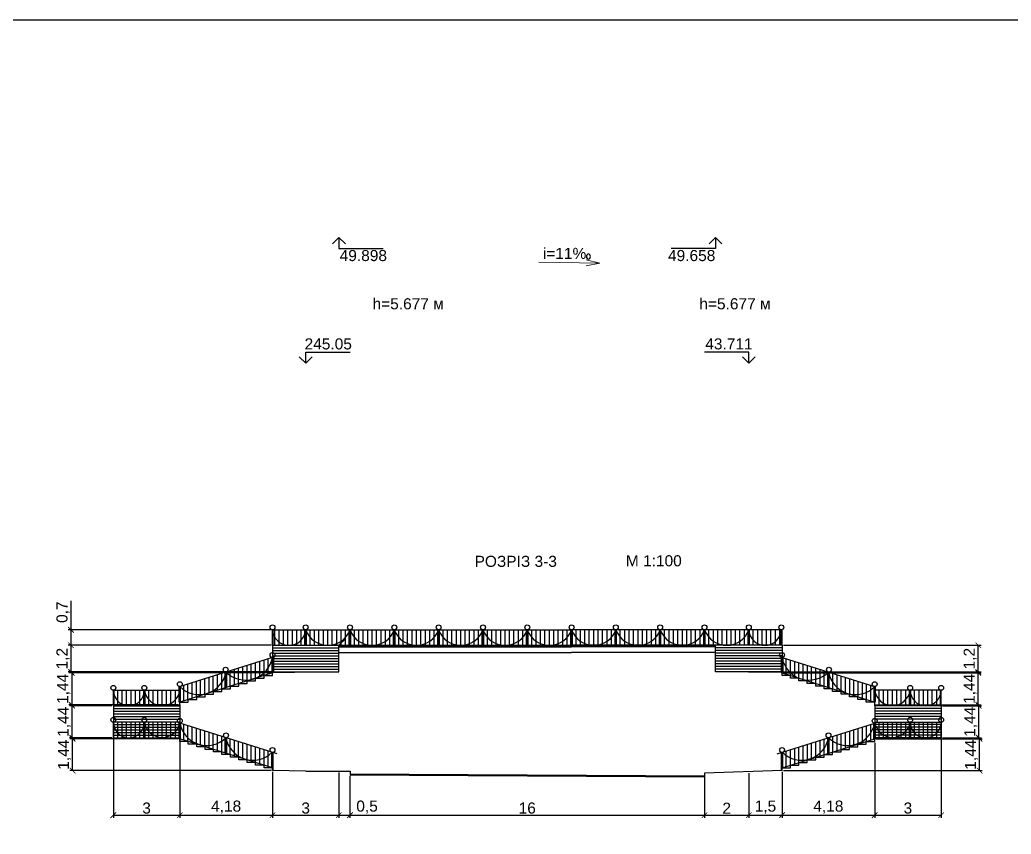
# Model space of a CAD drawing. Header units: millimetres. Extents: x -2825 to 30098, y -1816 to 5947.
# Drawn here: x -1424.35 to -1379.61, y -795.37 to -758.62 of the extents above; entities that cross this region are included whole.
import ezdxf

# ---------------------------------------------------------------- set-up
doc = ezdxf.new("R2010")
doc.units = ezdxf.units.MM
for name, color, linetype, lineweight in [('RAZMERU', 7, 'Continuous', 15), ('вертикалка', 200, 'Continuous', 9), ('Отметки', 90, 'Continuous', 25)]:
    doc.layers.add(name, color=color, linetype=linetype, lineweight=lineweight)
doc.styles.get("Standard").update_dxf_attribs({"font": 'arial.ttf'})
doc.dimstyles.new('Переход', dxfattribs={"dimscale": 0.1, "dimtxt": 5, "dimasz": 2.5, "dimexe": 1.25, "dimexo": 0.625, "dimtad": 1, "dimtxsty": 'Standard', "dimblk": 'ARCHTICK', "dimcen": 2.5, "dimadec": 0, "dimazin": 0, "dimtfac": 1, "dimtmove": 0, "dimatfit": 3, "dimldrblk": 'ARCHTICK', "dimfxl": 1, "dimarcsym": 0})

# ---------------------------------------------------------------- blocks, each defined once
blk = doc.blocks.new('21')
blk.add_lwpolyline([(0, 0), (0, 700)])
blk = doc.blocks.new('_ArchTick')
at = {"color": 0, "linetype": 'ByBlock', "const_width": 0.15}
blk.add_lwpolyline([(-0.5, -0.5), (0.5, 0.5)], dxfattribs=at)
blk = doc.blocks.new('*D659')
at = {"layer": 'Defpoints', "color": 0, "transparency": 16777216}
for p in [(-1417.128, -790.06), (-1420.128, -791.02), (-1417.128, -794.515)]:
    blk.add_point(p, dxfattribs=at)
at = {"layer": 'RAZMERU', "color": 0, "lineweight": -2, "transparency": 16777216}
for p, q in [((-1417.128, -790.122), (-1417.128, -794.64)), ((-1420.128, -791.082), (-1420.128, -794.64)), ((-1420.128, -794.515), (-1417.128, -794.515))]:
    blk.add_line(p, q, dxfattribs=at)
at = {"layer": 'RAZMERU', "color": 0, "lineweight": -2, "transparency": 16777216, "xscale": 0.25, "yscale": 0.25, "zscale": 0.25, "rotation": 180}
blk.add_blockref('_ArchTick', (-1420.128, -794.515), dxfattribs=at)
at = {"layer": 'RAZMERU', "color": 0, "lineweight": -2, "transparency": 16777216, "xscale": 0.25, "yscale": 0.25, "zscale": 0.25}
blk.add_blockref('_ArchTick', (-1417.128, -794.515), dxfattribs=at)
at = {"layer": 'RAZMERU', "color": 0, "transparency": 16777216, "insert": (-1418.628, -794.197), "char_height": 0.5, "attachment_point": 5}
blk.add_mtext('3', dxfattribs=at)
blk = doc.blocks.new('*D660')
at = {"layer": 'Defpoints', "color": 0, "transparency": 16777216}
for p in [(-1417.128, -790.06), (-1412.948, -792.505), (-1412.948, -794.515)]:
    blk.add_point(p, dxfattribs=at)
at = {"layer": 'RAZMERU', "color": 0, "lineweight": -2, "transparency": 16777216}
for p, q in [((-1417.128, -790.122), (-1417.128, -794.64)), ((-1412.948, -792.567), (-1412.948, -794.64)), ((-1417.128, -794.515), (-1412.948, -794.515))]:
    blk.add_line(p, q, dxfattribs=at)
at = {"layer": 'RAZMERU', "color": 0, "lineweight": -2, "transparency": 16777216, "xscale": 0.25, "yscale": 0.25, "zscale": 0.25, "rotation": 180}
blk.add_blockref('_ArchTick', (-1417.128, -794.515), dxfattribs=at)
at = {"layer": 'RAZMERU', "color": 0, "lineweight": -2, "transparency": 16777216, "xscale": 0.25, "yscale": 0.25, "zscale": 0.25}
blk.add_blockref('_ArchTick', (-1412.948, -794.515), dxfattribs=at)
at = {"layer": 'RAZMERU', "color": 0, "transparency": 16777216, "insert": (-1415.038, -794.152), "char_height": 0.5, "attachment_point": 5}
blk.add_mtext('4,18', dxfattribs=at)
blk = doc.blocks.new('*D661')
at = {"layer": 'Defpoints', "color": 0, "transparency": 16777216}
for p in [(-1412.948, -792.505), (-1409.948, -792.527), (-1409.948, -794.515)]:
    blk.add_point(p, dxfattribs=at)
at = {"layer": 'RAZMERU', "color": 0, "lineweight": -2, "transparency": 16777216}
for p, q in [((-1412.948, -792.567), (-1412.948, -794.64)), ((-1409.948, -792.59), (-1409.948, -794.64)), ((-1412.948, -794.515), (-1409.948, -794.515))]:
    blk.add_line(p, q, dxfattribs=at)
at = {"layer": 'RAZMERU', "color": 0, "lineweight": -2, "transparency": 16777216, "xscale": 0.25, "yscale": 0.25, "zscale": 0.25, "rotation": 180}
blk.add_blockref('_ArchTick', (-1412.948, -794.515), dxfattribs=at)
at = {"layer": 'RAZMERU', "color": 0, "lineweight": -2, "transparency": 16777216, "xscale": 0.25, "yscale": 0.25, "zscale": 0.25}
blk.add_blockref('_ArchTick', (-1409.948, -794.515), dxfattribs=at)
at = {"layer": 'RAZMERU', "color": 0, "transparency": 16777216, "insert": (-1411.448, -794.197), "char_height": 0.5, "attachment_point": 5}
blk.add_mtext('3', dxfattribs=at)
blk = doc.blocks.new('*D662')
at = {"layer": 'Defpoints', "color": 0, "transparency": 16777216}
for p in [(-1409.948, -792.527), (-1409.448, -792.677), (-1409.448, -794.515)]:
    blk.add_point(p, dxfattribs=at)
at = {"layer": 'RAZMERU', "color": 0, "lineweight": -2, "transparency": 16777216}
for p, q in [((-1409.948, -792.59), (-1409.948, -794.64)), ((-1409.448, -792.74), (-1409.448, -794.64)), ((-1409.948, -794.515), (-1409.448, -794.515)), ((-1409.448, -794.515), (-1408.159, -794.515))]:
    blk.add_line(p, q, dxfattribs=at)
at = {"layer": 'RAZMERU', "color": 0, "lineweight": -2, "transparency": 16777216, "xscale": 0.25, "yscale": 0.25, "zscale": 0.25, "rotation": 180}
blk.add_blockref('_ArchTick', (-1409.948, -794.515), dxfattribs=at)
at = {"layer": 'RAZMERU', "color": 0, "lineweight": -2, "transparency": 16777216, "xscale": 0.25, "yscale": 0.25, "zscale": 0.25}
blk.add_blockref('_ArchTick', (-1409.448, -794.515), dxfattribs=at)
at = {"layer": 'RAZMERU', "color": 0, "transparency": 16777216, "insert": (-1408.678, -794.152), "char_height": 0.5, "attachment_point": 5}
blk.add_mtext('0,5', dxfattribs=at)
blk = doc.blocks.new('*D663')
at = {"layer": 'Defpoints', "color": 0, "transparency": 16777216}
for p in [(-1409.448, -792.677), (-1393.448, -792.824), (-1393.448, -794.515)]:
    blk.add_point(p, dxfattribs=at)
at = {"layer": 'RAZMERU', "color": 0, "lineweight": -2, "transparency": 16777216}
for p, q in [((-1409.448, -792.74), (-1409.448, -794.64)), ((-1393.448, -792.886), (-1393.448, -794.64)), ((-1409.448, -794.515), (-1393.448, -794.515))]:
    blk.add_line(p, q, dxfattribs=at)
at = {"layer": 'RAZMERU', "color": 0, "lineweight": -2, "transparency": 16777216, "xscale": 0.25, "yscale": 0.25, "zscale": 0.25, "rotation": 180}
blk.add_blockref('_ArchTick', (-1409.448, -794.515), dxfattribs=at)
at = {"layer": 'RAZMERU', "color": 0, "lineweight": -2, "transparency": 16777216, "xscale": 0.25, "yscale": 0.25, "zscale": 0.25}
blk.add_blockref('_ArchTick', (-1393.448, -794.515), dxfattribs=at)
at = {"layer": 'RAZMERU', "color": 0, "transparency": 16777216, "insert": (-1401.448, -794.197), "char_height": 0.5, "attachment_point": 5}
blk.add_mtext('16', dxfattribs=at)
blk = doc.blocks.new('*D664')
at = {"layer": 'Defpoints', "color": 0, "transparency": 16777216}
for p in [(-1393.448, -792.622), (-1391.448, -792.555), (-1391.448, -794.515)]:
    blk.add_point(p, dxfattribs=at)
at = {"layer": 'RAZMERU', "color": 0, "lineweight": -2, "transparency": 16777216}
for p, q in [((-1393.448, -792.685), (-1393.448, -794.64)), ((-1391.448, -792.617), (-1391.448, -794.64)), ((-1393.448, -794.515), (-1391.448, -794.515))]:
    blk.add_line(p, q, dxfattribs=at)
at = {"layer": 'RAZMERU', "color": 0, "lineweight": -2, "transparency": 16777216, "xscale": 0.25, "yscale": 0.25, "zscale": 0.25, "rotation": 180}
blk.add_blockref('_ArchTick', (-1393.448, -794.515), dxfattribs=at)
at = {"layer": 'RAZMERU', "color": 0, "lineweight": -2, "transparency": 16777216, "xscale": 0.25, "yscale": 0.25, "zscale": 0.25}
blk.add_blockref('_ArchTick', (-1391.448, -794.515), dxfattribs=at)
at = {"layer": 'RAZMERU', "color": 0, "transparency": 16777216, "insert": (-1392.448, -794.201), "char_height": 0.5, "attachment_point": 5}
blk.add_mtext('2', dxfattribs=at)
blk = doc.blocks.new('*D665')
at = {"layer": 'Defpoints', "color": 0, "transparency": 16777216}
for p in [(-1385.768, -791.185), (-1389.948, -792.505), (-1385.768, -794.515)]:
    blk.add_point(p, dxfattribs=at)
at = {"layer": 'RAZMERU', "color": 0, "lineweight": -2, "transparency": 16777216}
for p, q in [((-1385.768, -791.247), (-1385.768, -794.64)), ((-1389.948, -792.567), (-1389.948, -794.64)), ((-1389.948, -794.515), (-1385.768, -794.515))]:
    blk.add_line(p, q, dxfattribs=at)
at = {"layer": 'RAZMERU', "color": 0, "lineweight": -2, "transparency": 16777216, "xscale": 0.25, "yscale": 0.25, "zscale": 0.25, "rotation": 180}
blk.add_blockref('_ArchTick', (-1389.948, -794.515), dxfattribs=at)
at = {"layer": 'RAZMERU', "color": 0, "lineweight": -2, "transparency": 16777216, "xscale": 0.25, "yscale": 0.25, "zscale": 0.25}
blk.add_blockref('_ArchTick', (-1385.768, -794.515), dxfattribs=at)
at = {"layer": 'RAZMERU', "color": 0, "transparency": 16777216, "insert": (-1387.858, -794.152), "char_height": 0.5, "attachment_point": 5}
blk.add_mtext('4,18', dxfattribs=at)
blk = doc.blocks.new('*D666')
at = {"layer": 'Defpoints', "color": 0, "transparency": 16777216}
for p in [(-1382.768, -791.02), (-1385.768, -791.185), (-1382.768, -794.515)]:
    blk.add_point(p, dxfattribs=at)
at = {"layer": 'RAZMERU', "color": 0, "lineweight": -2, "transparency": 16777216}
for p, q in [((-1385.768, -791.247), (-1385.768, -794.64)), ((-1382.768, -791.082), (-1382.768, -794.64)), ((-1385.768, -794.515), (-1382.768, -794.515))]:
    blk.add_line(p, q, dxfattribs=at)
at = {"layer": 'RAZMERU', "color": 0, "lineweight": -2, "transparency": 16777216, "xscale": 0.25, "yscale": 0.25, "zscale": 0.25, "rotation": 180}
blk.add_blockref('_ArchTick', (-1385.768, -794.515), dxfattribs=at)
at = {"layer": 'RAZMERU', "color": 0, "lineweight": -2, "transparency": 16777216, "xscale": 0.25, "yscale": 0.25, "zscale": 0.25}
blk.add_blockref('_ArchTick', (-1382.768, -794.515), dxfattribs=at)
at = {"layer": 'RAZMERU', "color": 0, "transparency": 16777216, "insert": (-1384.268, -794.197), "char_height": 0.5, "attachment_point": 5}
blk.add_mtext('3', dxfattribs=at)
blk = doc.blocks.new('*D667')
at = {"layer": 'Defpoints', "color": 0, "transparency": 16777216}
for p in [(-1421.969, -791.065), (-1417.128, -791.065), (-1412.948, -792.505)]:
    blk.add_point(p, dxfattribs=at)
at = {"layer": 'RAZMERU', "color": 0, "lineweight": -2, "transparency": 16777216}
for p, q in [((-1417.19, -791.065), (-1422.094, -791.065)), ((-1421.969, -792.505), (-1421.969, -791.065)), ((-1413.01, -792.505), (-1422.094, -792.505))]:
    blk.add_line(p, q, dxfattribs=at)
at = {"layer": 'RAZMERU', "color": 0, "lineweight": -2, "transparency": 16777216, "xscale": 0.25, "yscale": 0.25, "zscale": 0.25}
for p, rotation in [((-1421.969, -791.065), 90), ((-1421.969, -792.505), 270)]:
    blk.add_blockref('_ArchTick', p, dxfattribs=dict(at, rotation=rotation))
at = {"layer": 'RAZMERU', "color": 0, "transparency": 16777216, "insert": (-1422.332, -791.785), "char_height": 0.5, "attachment_point": 5, "rotation": 90}
blk.add_mtext('1,44', dxfattribs=at)
blk = doc.blocks.new('*D668')
at = {"layer": 'Defpoints', "color": 0, "transparency": 16777216}
for p in [(-1421.985, -789.58), (-1420.128, -789.58), (-1420.128, -791.02)]:
    blk.add_point(p, dxfattribs=at)
at = {"layer": 'RAZMERU', "color": 0, "lineweight": -2, "transparency": 16777216}
for p, q in [((-1420.19, -789.58), (-1422.11, -789.58)), ((-1421.985, -791.02), (-1421.985, -789.58)), ((-1420.19, -791.02), (-1422.11, -791.02))]:
    blk.add_line(p, q, dxfattribs=at)
at = {"layer": 'RAZMERU', "color": 0, "lineweight": -2, "transparency": 16777216, "xscale": 0.25, "yscale": 0.25, "zscale": 0.25}
for p, rotation in [((-1421.985, -789.58), 90), ((-1421.985, -791.02), 270)]:
    blk.add_blockref('_ArchTick', p, dxfattribs=dict(at, rotation=rotation))
at = {"layer": 'RAZMERU', "color": 0, "transparency": 16777216, "insert": (-1422.348, -790.3), "char_height": 0.5, "attachment_point": 5, "rotation": 90}
blk.add_mtext('1,44', dxfattribs=at)
blk = doc.blocks.new('*D669')
at = {"layer": 'Defpoints', "color": 0, "transparency": 16777216}
for p in [(-1412.948, -788.095), (-1422.007, -789.535), (-1417.128, -789.535)]:
    blk.add_point(p, dxfattribs=at)
at = {"layer": 'RAZMERU', "color": 0, "lineweight": -2, "transparency": 16777216}
for p, q in [((-1413.01, -788.095), (-1422.132, -788.095)), ((-1422.007, -788.095), (-1422.007, -789.535)), ((-1417.19, -789.535), (-1422.132, -789.535))]:
    blk.add_line(p, q, dxfattribs=at)
at = {"layer": 'RAZMERU', "color": 0, "lineweight": -2, "transparency": 16777216, "xscale": 0.25, "yscale": 0.25, "zscale": 0.25}
for p, rotation in [((-1422.007, -788.095), 90), ((-1422.007, -789.535), 270)]:
    blk.add_blockref('_ArchTick', p, dxfattribs=dict(at, rotation=rotation))
at = {"layer": 'RAZMERU', "color": 0, "transparency": 16777216, "insert": (-1422.37, -788.815), "char_height": 0.5, "attachment_point": 5, "rotation": 90}
blk.add_mtext('1,44', dxfattribs=at)
blk = doc.blocks.new('*D670')
at = {"layer": 'Defpoints', "color": 0, "transparency": 16777216}
for p in [(-1422.038, -786.85), (-1412.948, -786.85), (-1412.948, -788.05)]:
    blk.add_point(p, dxfattribs=at)
at = {"layer": 'RAZMERU', "color": 0, "lineweight": -2, "transparency": 16777216}
for p, q in [((-1413.01, -786.85), (-1422.163, -786.85)), ((-1422.038, -788.05), (-1422.038, -786.85)), ((-1413.01, -788.05), (-1422.163, -788.05))]:
    blk.add_line(p, q, dxfattribs=at)
at = {"layer": 'RAZMERU', "color": 0, "lineweight": -2, "transparency": 16777216, "xscale": 0.25, "yscale": 0.25, "zscale": 0.25}
for p, rotation in [((-1422.038, -786.85), 90), ((-1422.038, -788.05), 270)]:
    blk.add_blockref('_ArchTick', p, dxfattribs=dict(at, rotation=rotation))
at = {"layer": 'RAZMERU', "color": 0, "transparency": 16777216, "insert": (-1422.4, -787.45), "char_height": 0.5, "attachment_point": 5, "rotation": 90}
blk.add_mtext('1,2', dxfattribs=at)
blk = doc.blocks.new('*D671')
at = {"layer": 'Defpoints', "color": 0, "transparency": 16777216}
for p in [(-1422.038, -786.15), (-1412.948, -786.15), (-1412.948, -786.85)]:
    blk.add_point(p, dxfattribs=at)
at = {"layer": 'RAZMERU', "color": 0, "lineweight": -2, "transparency": 16777216}
for p, q in [((-1422.038, -786.15), (-1422.038, -784.837)), ((-1413.01, -786.15), (-1422.163, -786.15)), ((-1422.038, -786.85), (-1422.038, -786.15)), ((-1413.01, -786.85), (-1422.163, -786.85))]:
    blk.add_line(p, q, dxfattribs=at)
at = {"layer": 'RAZMERU', "color": 0, "lineweight": -2, "transparency": 16777216, "xscale": 0.25, "yscale": 0.25, "zscale": 0.25}
for p, rotation in [((-1422.038, -786.15), 90), ((-1422.038, -786.85), 270)]:
    blk.add_blockref('_ArchTick', p, dxfattribs=dict(at, rotation=rotation))
at = {"layer": 'RAZMERU', "color": 0, "transparency": 16777216, "insert": (-1422.4, -785.354), "char_height": 0.5, "attachment_point": 5, "rotation": 90}
blk.add_mtext('0,7', dxfattribs=at)
blk = doc.blocks.new('*D672')
at = {"layer": 'Defpoints', "color": 0, "transparency": 16777216}
for p in [(-1385.768, -791.065), (-1381.035, -791.065), (-1389.948, -792.505)]:
    blk.add_point(p, dxfattribs=at)
at = {"layer": 'RAZMERU', "color": 0, "lineweight": -2, "transparency": 16777216}
for p, q in [((-1385.705, -791.065), (-1380.91, -791.065)), ((-1381.035, -792.505), (-1381.035, -791.065)), ((-1389.885, -792.505), (-1380.91, -792.505))]:
    blk.add_line(p, q, dxfattribs=at)
at = {"layer": 'RAZMERU', "color": 0, "lineweight": -2, "transparency": 16777216, "xscale": 0.25, "yscale": 0.25, "zscale": 0.25}
for p, rotation in [((-1381.035, -791.065), 90), ((-1381.035, -792.505), 270)]:
    blk.add_blockref('_ArchTick', p, dxfattribs=dict(at, rotation=rotation))
at = {"layer": 'RAZMERU', "color": 0, "transparency": 16777216, "insert": (-1381.398, -791.785), "char_height": 0.5, "attachment_point": 5, "rotation": 90}
blk.add_mtext('1,44', dxfattribs=at)
blk = doc.blocks.new('*D673')
at = {"layer": 'Defpoints', "color": 0, "transparency": 16777216}
for p in [(-1382.768, -789.58), (-1381.067, -789.58), (-1382.768, -791.02)]:
    blk.add_point(p, dxfattribs=at)
at = {"layer": 'RAZMERU', "color": 0, "lineweight": -2, "transparency": 16777216}
for p, q in [((-1382.705, -789.58), (-1380.942, -789.58)), ((-1381.067, -791.02), (-1381.067, -789.58)), ((-1382.705, -791.02), (-1380.942, -791.02))]:
    blk.add_line(p, q, dxfattribs=at)
at = {"layer": 'RAZMERU', "color": 0, "lineweight": -2, "transparency": 16777216, "xscale": 0.25, "yscale": 0.25, "zscale": 0.25}
for p, rotation in [((-1381.067, -789.58), 90), ((-1381.067, -791.02), 270)]:
    blk.add_blockref('_ArchTick', p, dxfattribs=dict(at, rotation=rotation))
at = {"layer": 'RAZMERU', "color": 0, "transparency": 16777216, "insert": (-1381.43, -790.3), "char_height": 0.5, "attachment_point": 5, "rotation": 90}
blk.add_mtext('1,44', dxfattribs=at)
blk = doc.blocks.new('*D674')
at = {"layer": 'Defpoints', "color": 0, "transparency": 16777216}
for p in [(-1389.948, -788.095), (-1381.092, -788.095), (-1385.768, -789.535)]:
    blk.add_point(p, dxfattribs=at)
at = {"layer": 'RAZMERU', "color": 0, "lineweight": -2, "transparency": 16777216}
for p, q in [((-1389.885, -788.095), (-1380.967, -788.095)), ((-1381.092, -789.535), (-1381.092, -788.095)), ((-1385.705, -789.535), (-1380.967, -789.535))]:
    blk.add_line(p, q, dxfattribs=at)
at = {"layer": 'RAZMERU', "color": 0, "lineweight": -2, "transparency": 16777216, "xscale": 0.25, "yscale": 0.25, "zscale": 0.25}
for p, rotation in [((-1381.092, -788.095), 90), ((-1381.092, -789.535), 270)]:
    blk.add_blockref('_ArchTick', p, dxfattribs=dict(at, rotation=rotation))
at = {"layer": 'RAZMERU', "color": 0, "transparency": 16777216, "insert": (-1381.455, -788.815), "char_height": 0.5, "attachment_point": 5, "rotation": 90}
blk.add_mtext('1,44', dxfattribs=at)
blk = doc.blocks.new('*D675')
at = {"layer": 'Defpoints', "color": 0, "transparency": 16777216}
for p in [(-1389.948, -786.85), (-1381.092, -786.85), (-1389.948, -788.05)]:
    blk.add_point(p, dxfattribs=at)
at = {"layer": 'RAZMERU', "color": 0, "lineweight": -2, "transparency": 16777216}
for p, q in [((-1389.885, -786.85), (-1380.967, -786.85)), ((-1381.092, -788.05), (-1381.092, -786.85)), ((-1389.885, -788.05), (-1380.967, -788.05))]:
    blk.add_line(p, q, dxfattribs=at)
at = {"layer": 'RAZMERU', "color": 0, "lineweight": -2, "transparency": 16777216, "xscale": 0.25, "yscale": 0.25, "zscale": 0.25}
for p, rotation in [((-1381.092, -786.85), 90), ((-1381.092, -788.05), 270)]:
    blk.add_blockref('_ArchTick', p, dxfattribs=dict(at, rotation=rotation))
at = {"layer": 'RAZMERU', "color": 0, "transparency": 16777216, "insert": (-1381.455, -787.45), "char_height": 0.5, "attachment_point": 5, "rotation": 90}
blk.add_mtext('1,2', dxfattribs=at)
blk = doc.blocks.new('*D741')
at = {"layer": 'Defpoints', "color": 0, "transparency": 16777216}
for p in [(-1391.448, -792.555), (-1389.948, -792.505), (-1389.948, -794.515)]:
    blk.add_point(p, dxfattribs=at)
at = {"layer": 'RAZMERU', "color": 0, "lineweight": -2, "transparency": 16777216}
for p, q in [((-1391.448, -792.617), (-1391.448, -794.64)), ((-1389.948, -792.567), (-1389.948, -794.64)), ((-1391.448, -794.515), (-1389.948, -794.515))]:
    blk.add_line(p, q, dxfattribs=at)
at = {"layer": 'RAZMERU', "color": 0, "lineweight": -2, "transparency": 16777216, "xscale": 0.25, "yscale": 0.25, "zscale": 0.25, "rotation": 180}
blk.add_blockref('_ArchTick', (-1391.448, -794.515), dxfattribs=at)
at = {"layer": 'RAZMERU', "color": 0, "lineweight": -2, "transparency": 16777216, "xscale": 0.25, "yscale": 0.25, "zscale": 0.25}
blk.add_blockref('_ArchTick', (-1389.948, -794.515), dxfattribs=at)
at = {"layer": 'RAZMERU', "color": 0, "transparency": 16777216, "insert": (-1390.698, -794.152), "char_height": 0.5, "attachment_point": 5}
blk.add_mtext('1,5', dxfattribs=at)

msp = doc.modelspace()

# ---------------------------------------------------------------- linework, layer by layer
for p, q in [((-1389.98752, -788.08195), (-1392.94759, -788.04956)), ((-1420.12759, -789.57956), (-1420.12759, -788.87956)), ((-1420.12759, -788.87956), (-1417.12759, -788.87956)), ((-1420.09759, -789.57956), (-1420.09759, -788.87956)), ((-1418.75759, -789.57956), (-1418.75759, -788.87956)), ((-1418.69759, -789.57956), (-1418.69759, -788.87956)), ((-1382.76759, -788.87956), (-1385.76759, -788.87956)), ((-1384.19759, -789.57956), (-1384.19759, -788.87956)), ((-1384.13759, -789.57956), (-1384.13759, -788.87956)), ((-1382.79759, -789.57956), (-1382.79759, -788.87956)), ((-1382.76759, -789.57956), (-1382.76759, -788.87956)), ((-1418.75759, -791.01924), (-1418.75759, -790.31924)), ((-1418.69759, -791.01924), (-1418.69759, -790.31924)), ((-1384.19759, -791.01924), (-1384.19759, -790.31924)), ((-1384.13759, -791.01924), (-1384.13759, -790.31924))]:
    msp.add_line(p, q)
for points in [[(-1409.94614, -768.44549), (-1410.23418, -768.73353)], [(-1409.94614, -768.44549), (-1409.94614, -768.94549), (-1407.94614, -768.94549)], [(-1409.94614, -768.44549), (-1409.65811, -768.73353)], [(-1392.94903, -768.44549), (-1392.94903, -768.94549), (-1394.94903, -768.94549)], [(-1392.94903, -768.44549), (-1393.23707, -768.73353)], [(-1392.94903, -768.44549), (-1392.661, -768.73353)], [(-1411.44759, -774.12299), (-1411.73562, -773.83496)], [(-1411.44759, -774.12299), (-1411.44759, -773.62299), (-1409.44759, -773.62299)], [(-1411.44759, -774.12299), (-1411.15956, -773.83496)], [(-1411.44759, -774.12299), (-1411.15956, -773.83496)], [(-1391.44759, -774.12299), (-1391.44759, -773.62299), (-1393.44759, -773.62299)], [(-1391.44759, -774.12299), (-1391.73562, -773.83496)], [(-1391.44759, -774.12299), (-1391.73562, -773.83496)], [(-1391.44759, -774.12299), (-1391.15956, -773.83496)], [(-1412.94759, -786.14956), (-1399.41259, -786.14956)], [(-1412.94759, -786.84956), (-1412.94759, -786.14956)], [(-1412.91259, -786.84956), (-1412.91259, -786.14956)], [(-1412.84759, -786.84956), (-1412.84759, -786.14956)], [(-1412.64759, -786.84956), (-1412.64759, -786.14956)], [(-1412.44759, -786.84956), (-1412.44759, -786.14956)], [(-1412.24759, -786.84956), (-1412.24759, -786.14956)], [(-1412.04759, -786.84956), (-1412.04759, -786.14956)], [(-1411.84759, -786.84956), (-1411.84759, -786.14956)], [(-1411.64759, -786.84956), (-1411.64759, -786.14956)], [(-1411.48259, -786.84956), (-1411.48259, -786.14956)], [(-1411.44759, -786.84956), (-1411.44759, -786.14956)], [(-1411.41259, -786.84956), (-1411.41259, -786.14956)], [(-1411.24759, -786.84956), (-1411.24759, -786.14956)], [(-1411.04759, -786.84956), (-1411.04759, -786.14956)], [(-1410.84759, -786.84956), (-1410.84759, -786.14956)], [(-1410.64759, -786.84956), (-1410.64759, -786.14956)], [(-1410.44759, -786.84956), (-1410.44759, -786.14956)], [(-1410.24759, -786.84956), (-1410.24759, -786.14956)], [(-1410.04759, -786.84956), (-1410.04759, -786.14956)], [(-1409.84759, -786.84956), (-1409.84759, -786.14956)], [(-1409.64759, -786.84956), (-1409.64759, -786.14956)], [(-1409.48259, -786.84956), (-1409.48259, -786.14956)], [(-1409.44759, -786.84956), (-1409.44759, -786.14956)], [(-1409.41259, -786.84956), (-1409.41259, -786.14956)], [(-1409.24759, -786.84956), (-1409.24759, -786.14956)], [(-1409.04759, -786.84956), (-1409.04759, -786.14956)], [(-1408.84759, -786.84956), (-1408.84759, -786.14956)], [(-1408.64759, -786.84956), (-1408.64759, -786.14956)], [(-1408.44759, -786.84956), (-1408.44759, -786.14956)], [(-1408.24759, -786.84956), (-1408.24759, -786.14956)], [(-1408.04759, -786.84956), (-1408.04759, -786.14956)], [(-1407.84759, -786.84956), (-1407.84759, -786.14956)], [(-1407.64759, -786.84956), (-1407.64759, -786.14956)], [(-1407.48259, -786.84956), (-1407.48259, -786.14956)], [(-1407.44759, -786.84956), (-1407.44759, -786.14956)], [(-1407.41259, -786.84956), (-1407.41259, -786.14956)], [(-1407.24759, -786.84956), (-1407.24759, -786.14956)], [(-1407.04759, -786.84956), (-1407.04759, -786.14956)], [(-1406.84759, -786.84956), (-1406.84759, -786.14956)], [(-1406.64759, -786.84956), (-1406.64759, -786.14956)], [(-1406.44759, -786.84956), (-1406.44759, -786.14956)], [(-1406.24759, -786.84956), (-1406.24759, -786.14956)], [(-1406.04759, -786.84956), (-1406.04759, -786.14956)], [(-1405.84759, -786.84956), (-1405.84759, -786.14956)], [(-1405.64759, -786.84956), (-1405.64759, -786.14956)], [(-1405.48259, -786.84956), (-1405.48259, -786.14956)], [(-1405.44759, -786.84956), (-1405.44759, -786.14956)], [(-1405.41259, -786.84956), (-1405.41259, -786.14956)], [(-1405.24759, -786.84956), (-1405.24759, -786.14956)], [(-1405.04759, -786.84956), (-1405.04759, -786.14956)], [(-1404.84759, -786.84956), (-1404.84759, -786.14956)], [(-1404.64759, -786.84956), (-1404.64759, -786.14956)], [(-1404.44759, -786.84956), (-1404.44759, -786.14956)], [(-1404.24759, -786.84956), (-1404.24759, -786.14956)], [(-1404.04759, -786.84956), (-1404.04759, -786.14956)], [(-1403.84759, -786.84956), (-1403.84759, -786.14956)], [(-1403.64759, -786.84956), (-1403.64759, -786.14956)], [(-1403.48259, -786.84956), (-1403.48259, -786.14956)], [(-1403.44759, -786.84956), (-1403.44759, -786.14956)], [(-1403.41259, -786.84956), (-1403.41259, -786.14956)], [(-1403.24759, -786.84956), (-1403.24759, -786.14956)], [(-1403.04759, -786.84956), (-1403.04759, -786.14956)], [(-1402.84759, -786.84956), (-1402.84759, -786.14956)], [(-1402.64759, -786.84956), (-1402.64759, -786.14956)], [(-1402.44759, -786.84956), (-1402.44759, -786.14956)], [(-1402.24759, -786.84956), (-1402.24759, -786.14956)], [(-1402.04759, -786.84956), (-1402.04759, -786.14956)], [(-1401.84759, -786.84956), (-1401.84759, -786.14956)], [(-1401.64759, -786.84956), (-1401.64759, -786.14956)], [(-1401.48259, -786.84956), (-1401.48259, -786.14956)], [(-1401.44759, -786.84956), (-1401.44759, -786.14956)], [(-1401.41259, -786.84956), (-1401.41259, -786.14956)], [(-1401.24759, -786.84956), (-1401.24759, -786.14956)], [(-1401.04759, -786.84956), (-1401.04759, -786.14956)], [(-1400.84759, -786.84956), (-1400.84759, -786.14956)], [(-1400.64759, -786.84956), (-1400.64759, -786.14956)], [(-1400.44759, -786.84956), (-1400.44759, -786.14956)], [(-1400.24759, -786.84956), (-1400.24759, -786.14956)], [(-1400.04759, -786.84956), (-1400.04759, -786.14956)], [(-1399.84759, -786.84956), (-1399.84759, -786.14956)], [(-1399.64759, -786.84956), (-1399.64759, -786.14956)], [(-1399.48259, -786.84956), (-1399.48259, -786.14956)], [(-1389.94759, -786.14956), (-1399.48259, -786.14956)], [(-1399.44759, -786.84956), (-1399.44759, -786.14956)], [(-1399.44759, -786.84956), (-1399.44759, -786.14956)], [(-1399.44759, -786.84956), (-1399.44759, -786.14956)], [(-1399.44759, -786.84956), (-1399.44759, -786.14956)], [(-1399.41259, -786.84956), (-1399.41259, -786.14956)], [(-1399.24759, -786.84956), (-1399.24759, -786.14956)], [(-1399.04759, -786.84956), (-1399.04759, -786.14956)], [(-1398.84759, -786.84956), (-1398.84759, -786.14956)], [(-1398.64759, -786.84956), (-1398.64759, -786.14956)], [(-1398.44759, -786.84956), (-1398.44759, -786.14956)], [(-1398.24759, -786.84956), (-1398.24759, -786.14956)], [(-1398.04759, -786.84956), (-1398.04759, -786.14956)], [(-1397.84759, -786.84956), (-1397.84759, -786.14956)], [(-1397.64759, -786.84956), (-1397.64759, -786.14956)], [(-1397.48259, -786.84956), (-1397.48259, -786.14956)], [(-1397.44759, -786.84956), (-1397.44759, -786.14956)], [(-1397.41259, -786.84956), (-1397.41259, -786.14956)], [(-1397.24759, -786.84956), (-1397.24759, -786.14956)], [(-1397.04759, -786.84956), (-1397.04759, -786.14956)], [(-1396.84759, -786.84956), (-1396.84759, -786.14956)], [(-1396.64759, -786.84956), (-1396.64759, -786.14956)], [(-1396.44759, -786.84956), (-1396.44759, -786.14956)], [(-1396.24759, -786.84956), (-1396.24759, -786.14956)], [(-1396.04759, -786.84956), (-1396.04759, -786.14956)], [(-1395.84759, -786.84956), (-1395.84759, -786.14956)], [(-1395.64759, -786.84956), (-1395.64759, -786.14956)], [(-1395.48259, -786.84956), (-1395.48259, -786.14956)], [(-1395.44759, -786.84956), (-1395.44759, -786.14956)], [(-1395.41259, -786.84956), (-1395.41259, -786.14956)], [(-1395.24759, -786.84956), (-1395.24759, -786.14956)], [(-1395.04759, -786.84956), (-1395.04759, -786.14956)], [(-1394.84759, -786.84956), (-1394.84759, -786.14956)], [(-1394.64759, -786.84956), (-1394.64759, -786.14956)], [(-1394.44759, -786.84956), (-1394.44759, -786.14956)], [(-1394.24759, -786.84956), (-1394.24759, -786.14956)], [(-1394.04759, -786.84956), (-1394.04759, -786.14956)], [(-1393.84759, -786.84956), (-1393.84759, -786.14956)], [(-1393.64759, -786.84956), (-1393.64759, -786.14956)], [(-1393.48259, -786.84956), (-1393.48259, -786.14956)], [(-1393.44759, -786.84956), (-1393.44759, -786.14956)], [(-1393.41259, -786.84956), (-1393.41259, -786.14956)], [(-1393.24759, -786.84956), (-1393.24759, -786.14956)], [(-1393.04759, -786.84956), (-1393.04759, -786.14956)], [(-1392.84759, -786.84956), (-1392.84759, -786.14956)], [(-1392.64759, -786.84956), (-1392.64759, -786.14956)], [(-1392.44759, -786.84956), (-1392.44759, -786.14956)], [(-1392.24759, -786.84956), (-1392.24759, -786.14956)], [(-1392.04759, -786.84956), (-1392.04759, -786.14956)], [(-1391.84759, -786.84956), (-1391.84759, -786.14956)], [(-1391.64759, -786.84956), (-1391.64759, -786.14956)], [(-1391.48259, -786.84956), (-1391.48259, -786.14956)], [(-1391.44759, -786.84956), (-1391.44759, -786.14956)], [(-1391.41259, -786.84956), (-1391.41259, -786.14956)], [(-1391.24759, -786.84956), (-1391.24759, -786.14956)], [(-1391.04759, -786.84956), (-1391.04759, -786.14956)], [(-1390.84759, -786.84956), (-1390.84759, -786.14956)], [(-1390.64759, -786.84956), (-1390.64759, -786.14956)], [(-1390.44759, -786.84956), (-1390.44759, -786.14956)], [(-1390.24759, -786.84956), (-1390.24759, -786.14956)], [(-1390.04759, -786.84956), (-1390.04759, -786.14956)], [(-1390.01759, -786.84956), (-1390.01759, -786.14956)], [(-1389.98259, -786.84956), (-1389.98259, -786.14956)], [(-1389.94759, -786.84956), (-1389.94759, -786.14956)], [(-1412.94759, -786.84956), (-1409.94759, -786.84956)], [(-1412.94759, -786.84956), (-1412.94759, -788.09456)], [(-1412.94759, -786.96956), (-1409.94759, -786.96956)], [(-1409.94759, -788.04956), (-1409.94759, -786.84956)], [(-1409.94759, -786.84956), (-1399.44759, -786.84956)], [(-1409.94759, -786.87456), (-1399.44759, -786.87456)], [(-1409.94759, -786.92456), (-1399.44759, -786.92456)], [(-1409.94614, -786.84956), (-1409.65811, -786.56153)], [(-1389.94759, -786.84956), (-1399.44759, -786.84956)], [(-1392.94903, -786.87456), (-1399.44759, -786.87456)], [(-1392.94903, -786.92456), (-1399.44759, -786.92456)], [(-1392.94759, -788.04956), (-1392.94759, -786.84956)], [(-1389.94759, -786.96956), (-1392.94759, -786.96956)], [(-1389.94759, -786.84956), (-1389.94759, -788.09456)], [(-1412.94759, -787.39456), (-1417.15759, -788.72403)], [(-1412.98101, -787.38935), (-1412.98101, -788.10512)], [(-1412.94759, -787.08956), (-1409.94759, -787.08956)], [(-1412.94759, -787.20956), (-1409.94759, -787.20956)], [(-1412.94759, -787.32956), (-1409.94759, -787.32956)], [(-1412.94759, -787.39456), (-1412.94759, -788.09456)], [(-1412.94759, -787.44956), (-1409.94759, -787.44956)], [(-1412.90766, -787.38704), (-1412.90766, -788.09396)], [(-1409.94759, -787.17456), (-1399.44759, -787.17456)], [(-1392.94903, -787.17456), (-1399.44759, -787.17456)], [(-1389.94759, -787.08956), (-1392.94759, -787.08956)], [(-1389.94759, -787.20956), (-1392.94759, -787.20956)], [(-1389.94759, -787.32956), (-1392.94759, -787.32956)], [(-1389.94759, -787.44956), (-1392.94759, -787.44956)], [(-1389.98752, -787.38704), (-1389.98752, -788.08195)], [(-1389.94759, -787.39456), (-1385.73759, -788.72403)], [(-1389.94759, -787.39456), (-1389.94759, -788.09456)], [(-1389.91417, -787.38935), (-1389.91417, -788.10512)], [(-1412.94759, -787.56956), (-1409.94759, -787.56956)], [(-1412.94759, -787.68956), (-1409.94759, -787.68956)], [(-1412.94759, -787.80956), (-1409.94759, -787.80956)], [(-1389.94759, -787.56956), (-1392.94759, -787.56956)], [(-1389.94759, -787.68956), (-1392.94759, -787.68956)], [(-1389.94759, -787.80956), (-1392.94759, -787.80956)], [(-1417.12759, -789.53456), (-1417.12759, -789.41456), (-1416.74759, -789.41456), (-1416.74759, -789.29456), (-1416.36759, -789.29456), (-1416.36759, -789.17456), (-1415.98759, -789.17456), (-1415.98759, -789.05456), (-1415.60759, -789.05456), (-1415.60759, -788.93456), (-1415.22759, -788.93456), (-1415.22759, -788.81456), (-1414.84759, -788.81456), (-1414.84759, -788.69456), (-1414.46759, -788.69456), (-1414.46759, -788.57456), (-1414.08759, -788.57456), (-1414.08759, -788.45456), (-1413.70759, -788.45456), (-1413.70759, -788.33456), (-1413.32759, -788.33456), (-1413.32759, -788.21456), (-1412.94759, -788.21456), (-1412.94759, -788.09456)], [(-1412.94759, -788.09456), (-1417.12759, -789.41456)], [(-1415.07547, -788.76652), (-1415.07547, -788.06652)], [(-1415.01265, -788.74669), (-1415.01265, -788.04669)], [(-1412.94759, -787.92956), (-1409.94759, -787.92956)], [(-1412.94759, -788.04956), (-1409.94759, -788.04956)], [(-1409.94759, -788.04956), (-1412.94759, -788.09456)], [(-1389.94759, -787.92956), (-1392.94759, -787.92956)], [(-1389.94759, -788.04956), (-1392.94759, -788.04956)], [(-1389.98752, -788.08195), (-1385.76759, -789.41456)], [(-1385.76759, -789.53456), (-1385.76759, -789.41456), (-1386.14759, -789.41456), (-1386.14759, -789.29456), (-1386.52759, -789.29456), (-1386.52759, -789.17456), (-1386.90759, -789.17456), (-1386.90759, -789.05456), (-1387.28759, -789.05456), (-1387.28759, -788.93456), (-1387.66759, -788.93456), (-1387.66759, -788.81456), (-1388.04759, -788.81456), (-1388.04759, -788.69456), (-1388.42759, -788.69456), (-1388.42759, -788.57456), (-1388.80759, -788.57456), (-1388.80759, -788.45456), (-1389.18759, -788.45456), (-1389.18759, -788.33456), (-1389.56759, -788.33456), (-1389.56759, -788.21456), (-1389.94759, -788.21456), (-1389.94759, -788.09456)], [(-1387.88253, -788.74669), (-1387.88253, -788.04669)], [(-1387.81971, -788.76652), (-1387.81971, -788.06652)], [(-1417.15759, -789.41456), (-1417.15759, -788.70965)], [(-1417.09759, -789.40509), (-1417.09759, -788.70509)], [(-1385.79759, -789.40509), (-1385.79759, -788.70509)], [(-1385.73759, -789.41456), (-1385.73759, -788.70965)], [(-1420.12759, -789.57956), (-1417.12759, -789.53456)], [(-1420.12759, -789.57956), (-1417.12759, -789.57956)], [(-1420.12759, -789.57956), (-1420.12759, -791.01956)], [(-1417.12759, -789.53456), (-1417.12759, -791.01956)], [(-1417.12759, -789.59081), (-1417.12759, -791.03081)], [(-1385.76759, -789.53456), (-1385.76759, -791.01956)], [(-1382.76759, -789.57956), (-1385.76759, -789.53456)], [(-1382.76759, -789.57956), (-1385.76759, -789.57956)], [(-1385.76759, -789.59081), (-1385.76759, -791.03081)], [(-1382.76759, -789.57956), (-1382.76759, -791.01956)], [(-1420.12759, -789.69956), (-1417.12759, -789.69956)], [(-1420.12759, -789.81956), (-1417.12759, -789.81956)], [(-1420.12759, -789.93956), (-1417.12759, -789.93956)], [(-1420.12759, -790.05956), (-1417.12759, -790.05956)], [(-1382.76759, -789.69956), (-1385.76759, -789.69956)], [(-1382.76759, -789.81956), (-1385.76759, -789.81956)], [(-1382.76759, -789.93956), (-1385.76759, -789.93956)], [(-1382.76759, -790.05956), (-1385.76759, -790.05956)], [(-1420.12759, -790.17956), (-1417.12759, -790.17956)], [(-1417.12759, -790.31924), (-1420.12759, -790.31924)], [(-1420.12759, -791.01956), (-1420.12759, -790.31956)], [(-1420.12759, -790.41956), (-1417.12759, -790.41956)], [(-1420.12759, -790.53956), (-1417.12759, -790.53956)], [(-1417.16259, -791.06404), (-1417.16259, -790.35883)], [(-1417.12759, -791.06456), (-1417.12759, -790.33049)], [(-1412.73286, -791.75237), (-1417.12759, -790.36456)], [(-1417.09259, -791.07561), (-1417.09259, -790.37561)], [(-1390.16232, -791.75237), (-1385.76759, -790.36456)], [(-1385.80259, -791.07561), (-1385.80259, -790.37561)], [(-1382.76759, -790.17956), (-1385.76759, -790.17956)], [(-1385.76759, -790.31924), (-1382.76759, -790.31924)], [(-1385.76759, -791.06456), (-1385.76759, -790.33049)], [(-1382.76759, -790.41956), (-1385.76759, -790.41956)], [(-1382.76759, -790.53956), (-1385.76759, -790.53956)], [(-1385.73259, -791.06404), (-1385.73259, -790.35883)], [(-1382.76759, -791.01956), (-1382.76759, -790.31956)], [(-1420.12759, -790.65956), (-1417.12759, -790.65956)], [(-1420.12759, -790.77956), (-1417.12759, -790.77956)], [(-1420.12759, -790.89956), (-1417.12759, -790.89956)], [(-1417.12759, -791.06456), (-1420.12759, -791.01956)], [(-1420.12759, -791.01956), (-1417.12759, -791.01956)], [(-1415.08047, -791.71102), (-1415.08047, -791.01102)], [(-1387.81471, -791.71102), (-1387.81471, -791.01102)], [(-1382.76759, -790.65956), (-1385.76759, -790.65956)], [(-1382.76759, -790.77956), (-1385.76759, -790.77956)], [(-1382.76759, -790.89956), (-1385.76759, -790.89956)], [(-1385.76759, -791.06456), (-1382.76759, -791.01956)], [(-1382.76759, -791.01956), (-1385.76759, -791.01956)], [(-1412.94759, -792.50456), (-1412.94759, -792.38456), (-1413.32759, -792.38456), (-1413.32759, -792.26456), (-1413.70759, -792.26456), (-1413.70759, -792.14456), (-1414.08759, -792.14456), (-1414.08759, -792.02456), (-1414.46759, -792.02456), (-1414.46759, -791.90456), (-1414.84759, -791.90456), (-1414.84759, -791.78456), (-1415.22759, -791.78456), (-1415.22759, -791.66456), (-1415.60759, -791.66456), (-1415.60759, -791.54456), (-1415.98759, -791.54456), (-1415.98759, -791.42456), (-1416.36759, -791.42456), (-1416.36759, -791.30456), (-1416.74759, -791.30456), (-1416.74759, -791.18456), (-1417.12759, -791.18456), (-1417.12759, -791.06456)], [(-1412.94759, -792.38456), (-1417.12759, -791.06456)], [(-1415.01047, -791.73312), (-1415.01047, -791.03312)], [(-1389.94759, -792.50456), (-1389.94759, -792.38456), (-1389.56759, -792.38456), (-1389.56759, -792.26456), (-1389.18759, -792.26456), (-1389.18759, -792.14456), (-1388.80759, -792.14456), (-1388.80759, -792.02456), (-1388.42759, -792.02456), (-1388.42759, -791.90456), (-1388.04759, -791.90456), (-1388.04759, -791.78456), (-1387.66759, -791.78456), (-1387.66759, -791.66456), (-1387.28759, -791.66456), (-1387.28759, -791.54456), (-1386.90759, -791.54456), (-1386.90759, -791.42456), (-1386.52759, -791.42456), (-1386.52759, -791.30456), (-1386.14759, -791.30456), (-1386.14759, -791.18456), (-1385.76759, -791.18456), (-1385.76759, -791.06456)], [(-1389.94759, -792.38456), (-1385.76759, -791.06456)], [(-1387.88471, -791.73312), (-1387.88471, -791.03312)], [(-1412.97759, -792.37509), (-1412.97759, -791.67509)], [(-1412.94759, -792.38456), (-1412.94759, -791.68456)], [(-1412.91759, -792.50501), (-1412.91759, -791.69403)], [(-1389.97759, -792.50501), (-1389.97759, -791.69403)], [(-1389.94759, -792.38456), (-1389.94759, -791.68456)], [(-1389.91759, -792.37509), (-1389.91759, -791.67509)], [(-1411.44759, -792.52706), (-1412.94759, -792.50456)], [(-1411.44759, -792.52706), (-1409.94759, -792.52706)], [(-1409.94759, -792.52706), (-1409.44759, -792.52706)], [(-1409.44759, -792.52706), (-1409.44759, -792.67706)], [(-1389.94759, -792.50456), (-1393.44759, -792.62206)], [(-1393.44759, -792.62206), (-1393.44759, -792.77206)]]:
    msp.add_lwpolyline(points)
at = {"lineweight": 50}
msp.add_lwpolyline([(-1393.44759, -792.77206), (-1409.44759, -792.67706)], dxfattribs=at)
for centre in [(-1412.94759, -786.03984), (-1411.44759, -786.03984), (-1409.44759, -786.03984), (-1407.44759, -786.03984), (-1405.44759, -786.03984), (-1403.44759, -786.03984), (-1401.44759, -786.03984), (-1399.44759, -786.03984), (-1399.44759, -786.03984), (-1397.44759, -786.03984), (-1395.44759, -786.03984), (-1393.44759, -786.03984), (-1391.44759, -786.03984), (-1389.98259, -786.03984), (-1412.94759, -787.28484), (-1389.94759, -787.28484), (-1415.06253, -787.94867), (-1387.83265, -787.94867), (-1420.12998, -788.76987), (-1418.72998, -788.76987), (-1417.12759, -788.60411), (-1385.76759, -788.60411), (-1384.1652, -788.76987), (-1382.7652, -788.76987), (-1420.12998, -790.20955), (-1418.72998, -790.20955), (-1384.1652, -790.20955), (-1382.7652, -790.20955), (-1417.12759, -790.25484), (-1385.76759, -790.25484), (-1415.04547, -790.91235), (-1387.84971, -790.91235), (-1412.94759, -791.57411), (-1389.94759, -791.57411)]:
    msp.add_circle(centre, 0.10972)
for centre, radius, start, end in [((-1412.19759, -786.09861), 0.75173, 183.886323, 356.113677), ((-1410.44759, -785.78527), 1.06429, 200.01596, 339.98404), ((-1408.44759, -785.78527), 1.06429, 200.01596, 339.98404), ((-1406.44759, -785.78527), 1.06429, 200.01596, 339.98404), ((-1404.44759, -785.78527), 1.06429, 200.01596, 339.98404), ((-1402.44759, -785.78527), 1.06429, 200.01596, 339.98404), ((-1400.44759, -785.78527), 1.06429, 200.01596, 339.98404), ((-1398.44759, -785.78527), 1.06429, 200.01596, 339.98404), ((-1396.44759, -785.78527), 1.06429, 200.01596, 339.98404), ((-1394.44759, -785.78527), 1.06429, 200.01596, 339.98404), ((-1392.44759, -785.78527), 1.06429, 200.01596, 339.98404), ((-1390.71509, -786.11631), 0.73325, 182.599363, 357.400637), ((-1414.16894, -787.17983), 1.24009, 225.022597, 350.028539), ((-1388.72624, -787.17983), 1.24009, 189.971461, 314.977403), ((-1416.25799, -787.84284), 1.2313, 225.069825, 349.981312), ((-1386.63719, -787.84284), 1.2313, 190.018688, 314.930175), ((-1419.42759, -788.87956), 0.7, 180, 0), ((-1417.9252, -788.75599), 0.81185, 188.75495, 351.24505), ((-1384.96998, -788.75599), 0.81185, 188.75495, 351.24505), ((-1383.46759, -788.87956), 0.7, 180, 0), ((-1419.42759, -790.31956), 0.7, 180, 0), ((-1417.9252, -790.19599), 0.81185, 188.75495, 351.24505), ((-1415.90874, -790.13031), 1.24116, 190.879115, 314.069748), ((-1386.98644, -790.13031), 1.24116, 225.930252, 349.120885), ((-1384.96998, -790.19599), 0.81185, 188.75495, 351.24505), ((-1383.46759, -790.31956), 0.7, 180, 0), ((-1413.83068, -790.80067), 1.2348, 190.32911, 314.619753), ((-1389.0645, -790.80067), 1.2348, 225.380247, 349.67089)]:
    msp.add_arc(centre, radius, start, end)
at = {"lineweight": 30, "extrusion": (0, 0, -1)}
msp.add_ellipse((-1398.68618, -769.3043), major_axis=(0, 0.1163), ratio=0.75777502, dxfattribs=at)
at = {"layer": 'RAZMERU'}
for points in [[(-1398.16566, -769.60013), (-1398.78309, -769.4542)], [(-1400.92963, -769.56028), (-1398.16566, -769.60013)], [(-1398.16566, -769.60013), (-1398.78704, -769.7282)]]:
    msp.add_lwpolyline(points, dxfattribs=at)
at = {"layer": 'Отметки'}
msp.add_lwpolyline([(-1236.56773, -1014.25599), (-1538.68766, -1014.25599), (-1538.68766, -758.6196), (-1236.56773, -758.6196)], close=True, dxfattribs=at)

# ---------------------------------------------------------------- block references
at = {"yscale": 0.001, "zscale": 0.001}
for p, xscale in [((-1414.47332, -788.57637), 0.001), ((-1414.28261, -788.51614), 0.001), ((-1414.09189, -788.45592), 0.001), ((-1413.90117, -788.39569), 0.001), ((-1413.71046, -788.33547), 0.001), ((-1413.51974, -788.27524), 0.001), ((-1413.32902, -788.21501), 0.001), ((-1413.13831, -788.15479), 0.001), ((-1389.75687, -788.15479), -0.001), ((-1389.56616, -788.21501), -0.001), ((-1389.37544, -788.27524), -0.001), ((-1389.18472, -788.33547), -0.001), ((-1388.99401, -788.39569), -0.001), ((-1388.80329, -788.45592), -0.001), ((-1388.61257, -788.51614), -0.001), ((-1388.42186, -788.57637), -0.001), ((-1415.80834, -788.99795), 0.001), ((-1415.61762, -788.93773), 0.001), ((-1415.4269, -788.8775), 0.001), ((-1415.23619, -788.81728), 0.001), ((-1415.04547, -788.75705), 0.001), ((-1414.85475, -788.69682), 0.001), ((-1414.66404, -788.6366), 0.001), ((-1388.23114, -788.6366), -0.001), ((-1388.04042, -788.69682), -0.001), ((-1387.84971, -788.75705), -0.001), ((-1387.65899, -788.81728), -0.001), ((-1387.46827, -788.8775), -0.001), ((-1387.27756, -788.93773), -0.001), ((-1387.08684, -788.99795), -0.001), ((-1417.12759, -789.41456), 0.001), ((-1416.95264, -789.35931), 0.001), ((-1416.76192, -789.29909), 0.001), ((-1416.5712, -789.23886), 0.001), ((-1416.38049, -789.17863), 0.001), ((-1416.18977, -789.11841), 0.001), ((-1415.99905, -789.05818), 0.001), ((-1386.89612, -789.05818), -0.001), ((-1386.70541, -789.11841), -0.001), ((-1386.51469, -789.17863), -0.001), ((-1386.32398, -789.23886), -0.001), ((-1386.13326, -789.29909), -0.001), ((-1385.94254, -789.35931), -0.001), ((-1385.76759, -789.41456), -0.001), ((-1419.92759, -789.57956), 0.001), ((-1419.72759, -789.57956), 0.001), ((-1419.52759, -789.57956), 0.001), ((-1419.32759, -789.57956), 0.001), ((-1419.12759, -789.57956), 0.001), ((-1418.92759, -789.57956), 0.001), ((-1418.72759, -789.57956), 0.001), ((-1418.52759, -789.57956), 0.001), ((-1418.32759, -789.57956), 0.001), ((-1418.12759, -789.57956), 0.001), ((-1417.92759, -789.57956), 0.001), ((-1417.72759, -789.57956), 0.001), ((-1417.52759, -789.57956), 0.001), ((-1417.32759, -789.57956), 0.001), ((-1417.12759, -789.57956), 0.001), ((-1385.76759, -789.57956), -0.001), ((-1385.56759, -789.57956), -0.001), ((-1385.36759, -789.57956), -0.001), ((-1385.16759, -789.57956), -0.001), ((-1384.96759, -789.57956), -0.001), ((-1384.76759, -789.57956), -0.001), ((-1384.56759, -789.57956), -0.001), ((-1384.36759, -789.57956), -0.001), ((-1384.16759, -789.57956), -0.001), ((-1383.96759, -789.57956), -0.001), ((-1383.76759, -789.57956), -0.001), ((-1383.56759, -789.57956), -0.001), ((-1383.36759, -789.57956), -0.001), ((-1383.16759, -789.57956), -0.001), ((-1382.96759, -789.57956), -0.001), ((-1420.12759, -791.01956), 0.001), ((-1419.92759, -791.01956), 0.001), ((-1419.72759, -791.01956), 0.001), ((-1419.52759, -791.01956), 0.001), ((-1419.32759, -791.01956), 0.001), ((-1419.12759, -791.01956), 0.001), ((-1418.92759, -791.01956), 0.001), ((-1418.72759, -791.01956), 0.001), ((-1418.52759, -791.01956), 0.001), ((-1418.32759, -791.01956), 0.001), ((-1418.12759, -791.01956), 0.001), ((-1417.92759, -791.01956), 0.001), ((-1417.72759, -791.01956), 0.001), ((-1417.52759, -791.01956), 0.001), ((-1417.32759, -791.01956), 0.001), ((-1416.95264, -791.11981), 0.001), ((-1416.76192, -791.18004), 0.001), ((-1416.5712, -791.24026), 0.001), ((-1386.32398, -791.24026), -0.001), ((-1386.13326, -791.18004), -0.001), ((-1385.94254, -791.11981), -0.001), ((-1385.56759, -791.01956), -0.001), ((-1385.36759, -791.01956), -0.001), ((-1385.16759, -791.01956), -0.001), ((-1384.96759, -791.01956), -0.001), ((-1384.76759, -791.01956), -0.001), ((-1384.56759, -791.01956), -0.001), ((-1384.36759, -791.01956), -0.001), ((-1384.16759, -791.01956), -0.001), ((-1383.96759, -791.01956), -0.001), ((-1383.76759, -791.01956), -0.001), ((-1383.56759, -791.01956), -0.001), ((-1383.36759, -791.01956), -0.001), ((-1383.16759, -791.01956), -0.001), ((-1382.96759, -791.01956), -0.001), ((-1382.76759, -791.01956), -0.001), ((-1416.38049, -791.30049), 0.001), ((-1416.18977, -791.36071), 0.001), ((-1415.99905, -791.42094), 0.001), ((-1415.80834, -791.48117), 0.001), ((-1415.61762, -791.54139), 0.001), ((-1415.4269, -791.60162), 0.001), ((-1415.23619, -791.66185), 0.001), ((-1415.04547, -791.72207), 0.001), ((-1387.84971, -791.72207), -0.001), ((-1387.65899, -791.66185), -0.001), ((-1387.46827, -791.60162), -0.001), ((-1387.27756, -791.54139), -0.001), ((-1387.08684, -791.48117), -0.001), ((-1386.89612, -791.42094), -0.001), ((-1386.70541, -791.36071), -0.001), ((-1386.51469, -791.30049), -0.001), ((-1414.85475, -791.7823), 0.001), ((-1414.66404, -791.84252), 0.001), ((-1414.47332, -791.90275), 0.001), ((-1414.28261, -791.96298), 0.001), ((-1414.09189, -792.0232), 0.001), ((-1413.90117, -792.08343), 0.001), ((-1413.71046, -792.14366), 0.001), ((-1389.18472, -792.14366), -0.001), ((-1388.99401, -792.08343), -0.001), ((-1388.80329, -792.0232), -0.001), ((-1388.61257, -791.96298), -0.001), ((-1388.42186, -791.90275), -0.001), ((-1388.23114, -791.84252), -0.001), ((-1388.04042, -791.7823), -0.001), ((-1413.51974, -792.20388), 0.001), ((-1413.32902, -792.26411), 0.001), ((-1413.13831, -792.32433), 0.001), ((-1389.75687, -792.32433), -0.001), ((-1389.56616, -792.26411), -0.001), ((-1389.37544, -792.20388), -0.001)]:
    msp.add_blockref('21', p, dxfattribs=dict(at, xscale=xscale))

# ---------------------------------------------------------------- texts
for s, p in [('РОЗРІЗ 3-3', (-1403.82568, -783.30897)), ('М 1:100', (-1396.99739, -783.2836))]:
    msp.add_text(s, height=0.5).set_placement(p)
at = {"layer": 'вертикалка'}
for s, p in [('49.898', (-1409.91435, -769.50832)), ('i=11%%%', (-1400.74507, -769.4107)), ('49.658', (-1395.09543, -769.50832)), ('h=5.677 м', (-1408.43038, -771.68524)), ('h=5.677 м', (-1393.68172, -771.68524)), ('245.05', (-1411.49737, -773.49532)), ('43.711', (-1393.41487, -773.49532))]:
    msp.add_text(s, height=0.5, dxfattribs=at).set_placement(p)

# ---------------------------------------------------------------- dimensions: what is measured, and where the dimension line sits
at = {"layer": 'RAZMERU'}
for base, p1, p2, picture, middle in [((-1422.0375, -786.14956), (-1412.94759, -786.84956), (-1412.94759, -786.14956), '*D671', (-1422.0375, -785.35441)), ((-1422.0375, -786.84956), (-1412.94759, -788.04956), (-1412.94759, -786.84956), '*D670', (-1422.0375, -787.44956)), ((-1381.09175, -786.84956), (-1389.94759, -788.04956), (-1389.94759, -786.84956), '*D675', (-1381.09175, -787.44956)), ((-1422.00715, -789.53456), (-1412.94759, -788.09456), (-1417.12759, -789.53456), '*D669', (-1422.00715, -788.81456)), ((-1381.09175, -788.09456), (-1385.76759, -789.53456), (-1389.94759, -788.09456), '*D674', (-1381.09175, -788.81456)), ((-1421.9848, -789.57956), (-1420.12759, -791.01956), (-1420.12759, -789.57956), '*D668', (-1421.9848, -790.29956)), ((-1381.06711, -789.57956), (-1382.76759, -791.01956), (-1382.76759, -789.57956), '*D673', (-1381.06711, -790.29956)), ((-1421.96908, -791.06456), (-1412.94759, -792.50456), (-1417.12759, -791.06456), '*D667', (-1421.96908, -791.78456)), ((-1381.03501, -791.06456), (-1389.94759, -792.50456), (-1385.76759, -791.06456), '*D672', (-1381.03501, -791.78456))]:
    dim = msp.add_linear_dim(base=base, p1=p1, p2=p2, angle=90, dimstyle='Переход', dxfattribs=at)
    dim.commit()
    dim.dimension.update_dxf_attribs({"geometry": picture, "text_midpoint": middle, "dimtype": 160})
for base, p1, p2, picture, middle in [((-1417.12759, -794.51491), (-1420.12759, -791.01956), (-1417.12759, -790.05956), '*D659', (-1418.62759, -794.19696)), ((-1412.94759, -794.51491), (-1417.12759, -790.05956), (-1412.94759, -792.50456), '*D660', (-1415.03759, -794.15194)), ((-1382.76759, -794.51491), (-1385.76759, -791.18456), (-1382.76759, -791.01956), '*D666', (-1384.26759, -794.19696)), ((-1385.76759, -794.51491), (-1389.94759, -792.50456), (-1385.76759, -791.18456), '*D665', (-1387.85759, -794.15194)), ((-1409.94759, -794.51491), (-1412.94759, -792.50456), (-1409.94759, -792.52706), '*D661', (-1411.44759, -794.19696)), ((-1409.44759, -794.51491), (-1409.94759, -792.52706), (-1409.44759, -792.67706), '*D662', (-1408.67806, -794.15194)), ((-1393.44759, -794.51491), (-1409.44759, -792.67706), (-1393.44759, -792.82357), '*D663', (-1401.44759, -794.19713)), ((-1391.44759, -794.51491), (-1393.44759, -792.62206), (-1391.44759, -792.55492), '*D664', (-1392.44759, -794.20139)), ((-1389.94759, -794.51491), (-1391.44759, -792.55492), (-1389.94759, -792.50456), '*D741', (-1390.69759, -794.15194))]:
    dim = msp.add_linear_dim(base=base, p1=p1, p2=p2, dimstyle='Переход', dxfattribs=at)
    dim.commit()
    dim.dimension.update_dxf_attribs({"geometry": picture, "text_midpoint": middle})

doc.saveas('drawing.dxf')
